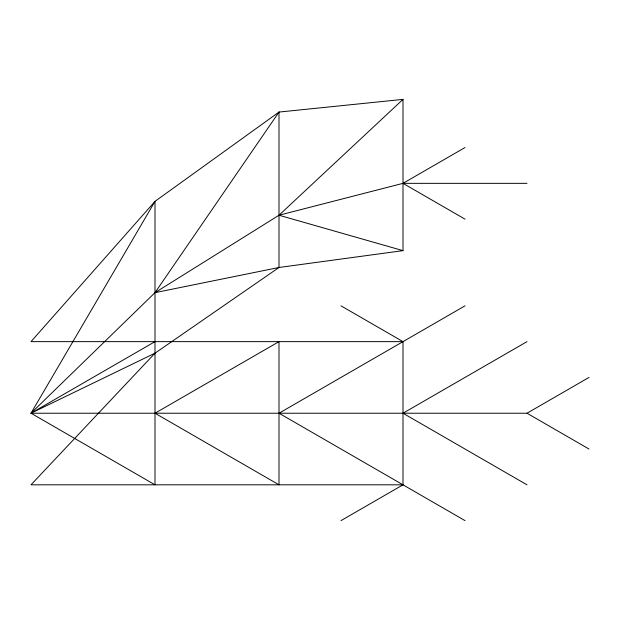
<?xml version="1.0" encoding="UTF-8"?>
<svg xmlns="http://www.w3.org/2000/svg" width="620" height="620" viewBox="0 0 620 620"><rect width="100%" height="100%" fill="white"/><g stroke="black" fill="none" stroke-linecap="round" stroke-linejoin="round"><path stroke-width="0.93" d="M403 341.635L31 341.635L155 201.361L279 112.065L403 99.386L403 250.643L279 267.476L155 353.183L31 484.817L403 484.817L403 341.635L341 305.846M403 99.386L279 215.233L155 292.656L31 413.23L155 484.817L155 201.361L31 413.23L527 413.23L589 449.027M465 147.544L403 183.342L279 215.233L403 250.643M155 341.635L31 413.23L155 353.183M465 305.846L279 413.23L465 520.614M527 341.635L403 413.23L527 484.817M341 520.614L403 484.817M527 413.23L589 377.433M527 183.342L403 183.342L465 219.139M279 112.065L155 292.656L279 267.476L279 112.065M279 341.635L155 413.23L279 484.817L279 341.635"/></g></svg>
